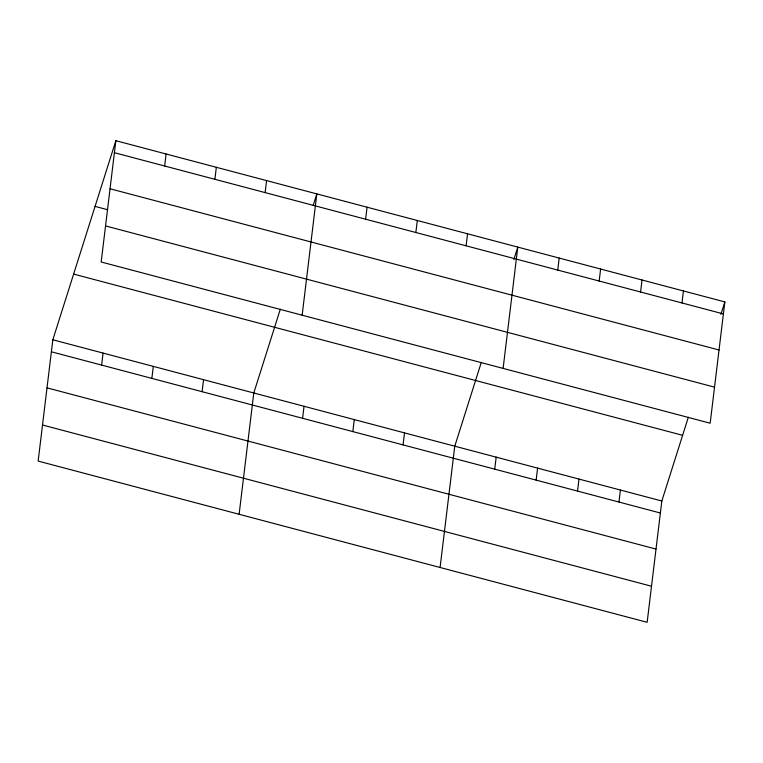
<?xml version="1.0" encoding="UTF-8"?>
<svg xmlns="http://www.w3.org/2000/svg" width="763" height="763" viewBox="0 0 763 763"><rect width="100%" height="100%" fill="white"/><g stroke="black" fill="none" stroke-linecap="round" stroke-linejoin="round"><path stroke-width="1.14" d="M115.862 140.697L101.174 261.995L710.172 423.217L724.85 301.919L115.862 140.697L52.828 339.783L38.15 461.081L647.148 622.303L661.826 501.005L688.331 417.256M101.622 365.086L103.072 353.088M164.646 166L166.096 154.002M151.856 378.391L153.315 366.383M214.889 179.305L216.339 167.297M202.1 391.686L203.549 379.688M265.133 192.61L266.583 180.602M239.115 514.281L253.793 392.983L280.307 309.234M302.148 315.195L316.826 193.907L313.24 205.228M302.587 418.296L304.036 406.288M365.611 219.21L367.07 207.202M352.83 431.591L354.28 419.593M415.854 232.515L417.304 220.507M403.064 444.896L404.524 432.888M466.098 245.81L467.547 233.802M440.089 567.481L454.767 446.193L481.281 362.444M503.113 368.405L517.791 247.107L513.852 259.563M494.72 469.159L496.179 457.151M557.753 270.073L559.203 258.066M536.131 480.127L537.591 468.12M599.165 281.042L600.615 269.034M577.543 491.086L579.003 479.078M640.577 292L642.026 279.992M618.955 502.054L620.414 490.046M681.988 302.968L683.438 290.961M720.901 314.385L724.85 301.919M114.402 152.705L723.4 313.927M110.044 188.766L719.032 349.998M95.06 206.392L107.621 209.72M105.542 225.924L714.54 387.156M73.63 274.089L682.618 435.311M52.828 339.783L661.826 501.005M51.379 351.791L660.367 513.013M47.01 387.852L656.008 549.074M42.518 425.01L651.507 586.232"/></g></svg>
